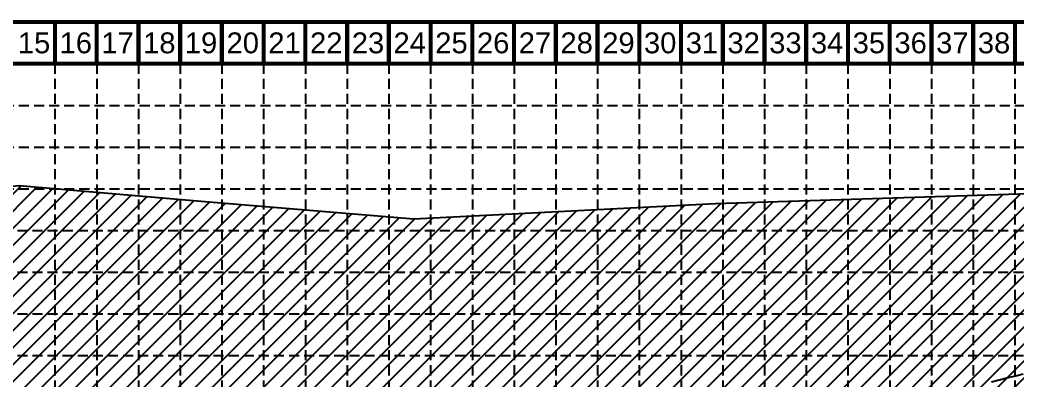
# Model space of a CAD drawing. Header units: inches. Extents: x 2387375 to 2389038, y 7083851 to 7084891.
# Drawn here: x 2387770 to 2388389, y 7084667 to 7084891 of the extents above; entities that cross this region are included whole.
import ezdxf
from ezdxf.enums import TextEntityAlignment as Align

# ---------------------------------------------------------------- set-up
doc = ezdxf.new("R2010")
doc.units = ezdxf.units.IN
doc.header["$MEASUREMENT"] = 0
doc.linetypes.add('HIDDEN', pattern=[0.375, 0.25, -0.125])
for name, color, linetype in [('BASE', 7, 'Continuous'), ('GRID', 254, 'HIDDEN'), ('JCTR1$0$TP-CT-MINR', 253, 'Continuous'), ('WATER', 5, 'Continuous')]:
    doc.layers.add(name, color=color, linetype=linetype)
doc.styles.get("Standard").update_dxf_attribs({"font": 'ARIAL.TTF'})

msp = doc.modelspace()

# ---------------------------------------------------------------- hatches: boundary and pattern name
at = {"layer": 'WATER'}
h = msp.add_hatch(dxfattribs=at)
h.set_pattern_fill('ANSI31', color=256, scale=60, style=0)
h.paths.add_polyline_path([(2387654.94, 7084521.62), (2387679.64, 7084506.64), (2387723.77, 7084497.76), (2387889.16, 7084510.8), (2387926.35, 7084514.13), (2388016.7, 7084533), (2388141.86, 7084565.74), (2388228.84, 7084591.57), (2388390.66, 7084629), (2388500.85, 7084657.63), (2388592.27, 7084679.7), (2388707.43, 7084710.82), (2388737.54, 7084716.2), (2388780.22, 7084766.43), (2388754.71, 7084793.89), (2388201.91, 7084776.28), (2388014.44, 7084766.67), (2387879.85, 7084777.88), (2387769.29, 7084787.49), (2387692.38, 7084779.48), (2387663.54, 7084771.47), (2387660.34, 7084745.84), (2387660.34, 7084691.39), (2387641.11, 7084659.35), (2387628.29, 7084611.3), (2387633.61, 7084569.81), (2387646.88, 7084529.48)])

# ---------------------------------------------------------------- linework, layer by layer
at = {"layer": 'BASE', "const_width": 2.59}
for points in [[(2387376.68, 7083852.09), (2389036.25, 7083852.09), (2389036.25, 7084889.32), (2387376.68, 7084889.32)], [(2387402.61, 7083878.02), (2389010.32, 7083878.02), (2389010.32, 7084863.39), (2387402.61, 7084863.39)]]:
    msp.add_lwpolyline(points, close=True, dxfattribs=at)
for points in [[(2387791.57, 7084863.39), (2387791.57, 7084889.32)], [(2387817.5, 7084863.39), (2387817.5, 7084889.32)], [(2387843.43, 7084863.39), (2387843.43, 7084889.32)], [(2387869.36, 7084863.39), (2387869.36, 7084889.32)], [(2387895.29, 7084863.39), (2387895.29, 7084889.32)], [(2387921.22, 7084863.39), (2387921.22, 7084889.32)], [(2387947.15, 7084863.39), (2387947.15, 7084889.32)], [(2387973.08, 7084863.39), (2387973.08, 7084889.32)], [(2387999.01, 7084863.39), (2387999.01, 7084889.32)], [(2388024.95, 7084863.39), (2388024.95, 7084889.32)], [(2388050.88, 7084863.39), (2388050.88, 7084889.32)], [(2388076.81, 7084863.39), (2388076.81, 7084889.32)], [(2388102.74, 7084863.39), (2388102.74, 7084889.32)], [(2388128.67, 7084863.39), (2388128.67, 7084889.32)], [(2388154.6, 7084863.39), (2388154.6, 7084889.32)], [(2388180.53, 7084863.39), (2388180.53, 7084889.32)], [(2388206.46, 7084863.39), (2388206.46, 7084889.32)], [(2388232.39, 7084863.39), (2388232.39, 7084889.32)], [(2388258.32, 7084863.39), (2388258.32, 7084889.32)], [(2388284.25, 7084863.39), (2388284.25, 7084889.32)], [(2388310.18, 7084863.39), (2388310.18, 7084889.32)], [(2388336.11, 7084863.39), (2388336.11, 7084889.32)], [(2388362.05, 7084863.39), (2388362.05, 7084889.32)], [(2388387.98, 7084863.39), (2388387.98, 7084889.32)]]:
    msp.add_lwpolyline(points, dxfattribs=at)
at = {"layer": 'GRID', "color": 252, "linetype": 'HIDDEN', "ltscale": 25}
for p, q in [((2387791.57, 7084863.39), (2387791.57, 7083955.7)), ((2387817.5, 7084863.39), (2387817.5, 7083955.7)), ((2387843.43, 7084863.39), (2387843.43, 7083955.7)), ((2387869.36, 7084863.39), (2387869.36, 7083955.7)), ((2387895.29, 7084863.39), (2387895.29, 7083955.7)), ((2387921.22, 7084863.39), (2387921.22, 7083955.7)), ((2387947.15, 7084863.39), (2387947.15, 7083955.7)), ((2387973.08, 7084863.39), (2387973.08, 7083955.7)), ((2387999.01, 7084863.39), (2387999.01, 7083955.7)), ((2388024.95, 7084863.39), (2388024.95, 7083955.7)), ((2388050.88, 7084863.39), (2388050.88, 7083955.7)), ((2388076.81, 7084863.39), (2388076.81, 7083955.7)), ((2388102.74, 7084863.39), (2388102.74, 7083955.7)), ((2388128.67, 7084863.39), (2388128.67, 7083955.7)), ((2388154.6, 7084863.39), (2388154.6, 7083955.7)), ((2388180.53, 7084863.39), (2388180.53, 7083955.7)), ((2388206.46, 7084863.39), (2388206.46, 7083955.7)), ((2388232.39, 7084863.39), (2388232.39, 7083955.7)), ((2388258.32, 7084863.39), (2388258.32, 7083955.7)), ((2388284.25, 7084863.39), (2388284.25, 7083955.7)), ((2388310.18, 7084863.39), (2388310.18, 7083955.7)), ((2388336.11, 7084863.39), (2388336.11, 7083955.7)), ((2388362.05, 7084863.39), (2388362.05, 7083955.7)), ((2388387.98, 7084863.39), (2388387.98, 7083955.7)), ((2387403.56, 7084837.38), (2389011.27, 7084837.38)), ((2387403.56, 7084811.44), (2389011.27, 7084811.44)), ((2387403.56, 7084785.51), (2389011.27, 7084785.51)), ((2387402.61, 7084759.67), (2389010.32, 7084759.67)), ((2387402.61, 7084733.74), (2389010.32, 7084733.74)), ((2387402.61, 7084707.81), (2389010.32, 7084707.81)), ((2387402.61, 7084681.88), (2389010.32, 7084681.88))]:
    msp.add_line(p, q, dxfattribs=at)
at = {"layer": 'JCTR1$0$TP-CT-MINR', "color": 35}
for p, q in [((2388388.51, 7084669.42, 592), (2388393.02, 7084670.57, 592)), ((2388373.51, 7084665.59, 592), (2388378.11, 7084666.77, 592)), ((2388378.11, 7084666.77, 592), (2388383.72, 7084668.2, 592)), ((2388383.72, 7084668.2, 592), (2388388.51, 7084669.42, 592))]:
    msp.add_line(p, q, dxfattribs=at)
at = {"layer": 'WATER'}
msp.add_lwpolyline([(2388754.71, 7084793.89), (2388201.91, 7084776.28), (2388014.44, 7084766.67), (2387879.85, 7084777.88), (2387769.29, 7084787.49), (2387692.38, 7084779.48), (2387663.54, 7084771.47), (2387660.34, 7084745.84), (2387660.34, 7084691.39), (2387641.11, 7084659.35), (2387628.29, 7084611.3), (2387633.61, 7084569.81), (2387646.88, 7084529.48), (2387654.94, 7084521.62), (2387679.64, 7084506.64), (2387723.77, 7084497.76), (2387889.16, 7084510.8), (2387926.35, 7084514.13), (2388016.7, 7084533), (2388141.86, 7084565.74), (2388228.84, 7084591.57), (2388390.66, 7084629)], dxfattribs=at)

# ---------------------------------------------------------------- texts
at = {"layer": 'BASE'}
for s, p in [('15', (2387778.6, 7084876.36)), ('16', (2387804.53, 7084876.36)), ('17', (2387830.46, 7084876.36)), ('18', (2387856.39, 7084876.36)), ('19', (2387882.33, 7084876.36)), ('20', (2387908.26, 7084876.36)), ('21', (2387934.19, 7084876.36)), ('22', (2387960.12, 7084876.36)), ('23', (2387986.05, 7084876.36)), ('24', (2388011.98, 7084876.36)), ('25', (2388037.91, 7084876.36)), ('26', (2388063.84, 7084876.36)), ('27', (2388089.77, 7084876.36)), ('28', (2388115.7, 7084876.36)), ('29', (2388141.63, 7084876.36)), ('30', (2388167.56, 7084876.36)), ('31', (2388193.5, 7084876.36)), ('32', (2388219.43, 7084876.36)), ('33', (2388245.36, 7084876.36)), ('34', (2388271.29, 7084876.36)), ('35', (2388297.22, 7084876.36)), ('36', (2388323.15, 7084876.36)), ('37', (2388349.08, 7084876.36)), ('38', (2388375.01, 7084876.36))]:
    msp.add_text(s, height=12.965, dxfattribs=at).set_placement(p, align=Align.MIDDLE_CENTER)

doc.saveas('drawing.dxf')
